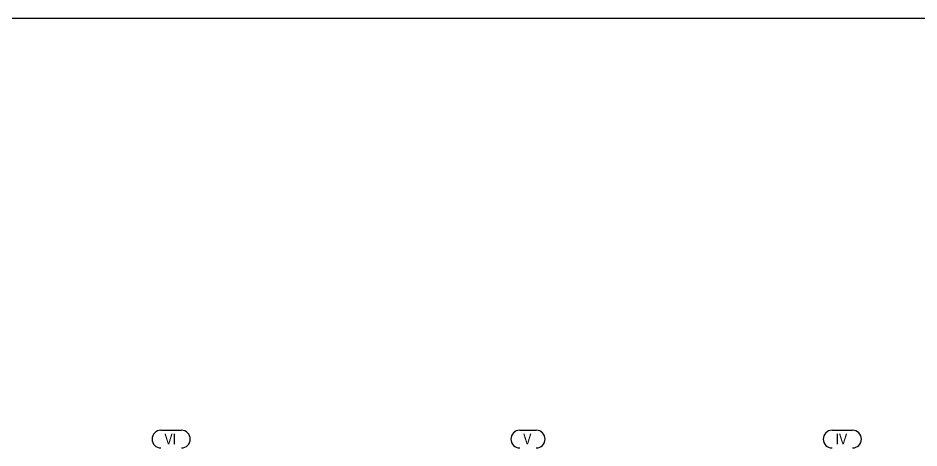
# Model space of a CAD drawing. Header units: millimetres. Extents: x 2368 to 8313, y 7493 to 11698.
# Drawn here: x 3470.5 to 3894.7, y 11495.7 to 11698.2 of the extents above; entities that cross this region are included whole.
import ezdxf

# ---------------------------------------------------------------- set-up
doc = ezdxf.new("R2010")
doc.units = ezdxf.units.MM
doc.linetypes.add('XKITLINE00', pattern=[0])
doc.styles.add('ARIAL_NARROW', font='ARIALN.TTF')

msp = doc.modelspace()

# ---------------------------------------------------------------- linework, layer by layer
at = {"color": 3, "linetype": 'XKITLINE00'}
for p, q in [((3537.7709, 11504.0683), (3547.4055, 11504.0683)), ((3706.6974, 11504.0683), (3714.479, 11504.0683)), ((3853.7709, 11504.0683), (3863.4055, 11504.0683))]:
    msp.add_line(p, q, dxfattribs=at)
at = {"color": 7, "linetype": 'XKITLINE00'}
msp.add_lwpolyline([(8312.98, 11698.1898), (8312.98, 7493.1898), (2367.98, 7493.1898), (2367.98, 11698.1898), (8312.98, 11698.1898)], dxfattribs=at)
at = {"color": 3, "linetype": 'XKITLINE00'}
for centre, start, end in [((3537.7709, 11499.9017), 90, 270), ((3547.4055, 11499.9017), 270, 90), ((3706.6974, 11499.9017), 90, 270), ((3714.479, 11499.9017), 270, 90), ((3853.7709, 11499.9017), 90, 270), ((3863.4055, 11499.9017), 270, 90)]:
    msp.add_arc(centre, 4.1667, start, end, dxfattribs=at)

# ---------------------------------------------------------------- texts
at = {"color": 2, "linetype": 'XKITLINE00', "style": 'ARIAL_NARROW'}
for s, p in [('VI', (3539.4375, 11497.4017)), ('V', (3708.364, 11497.4017)), ('IV', (3855.4375, 11497.4017))]:
    msp.add_text(s, height=5, dxfattribs=at).set_placement(p)

doc.saveas('drawing.dxf')
